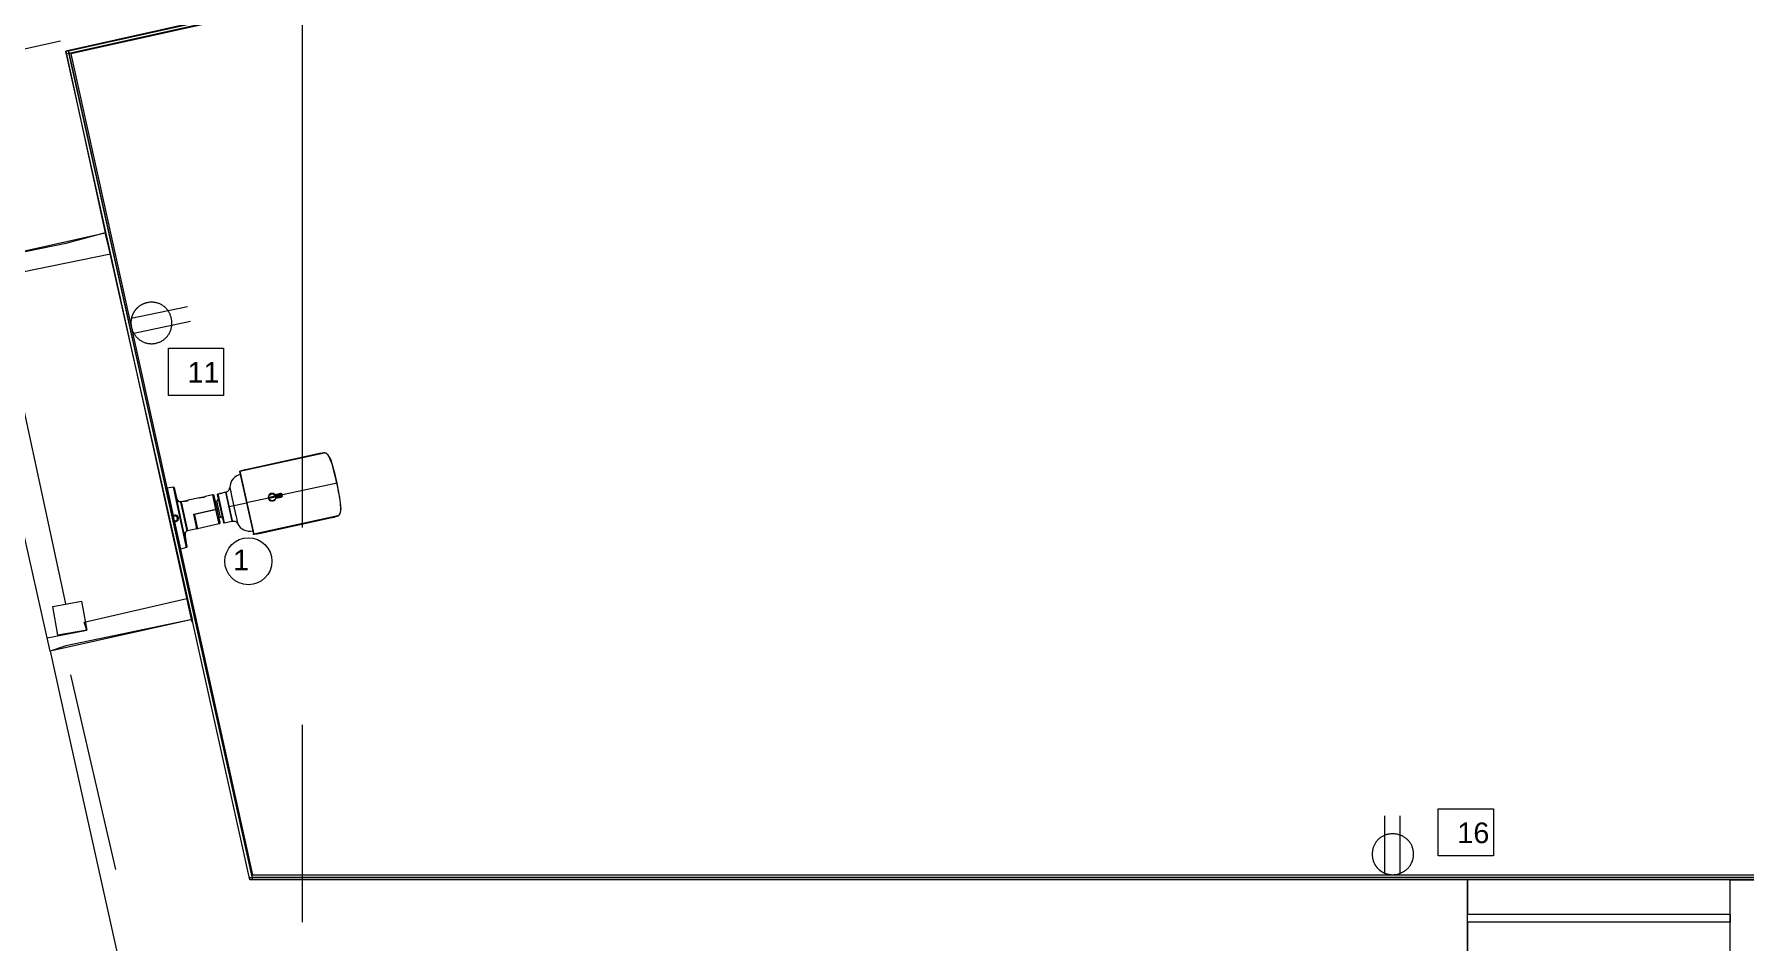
# Model space of a CAD drawing. Header units: inches. Extents: x 0.9 to 36.3, y 0.7 to 23.3.
# Drawn here: x 15.818 to 16.902, y 8.654 to 9.229 of the extents above; entities that cross this region are included whole.
import ezdxf

# ---------------------------------------------------------------- set-up
doc = ezdxf.new("R2010")
doc.units = ezdxf.units.IN
for name, color, linetype, lineweight in [('CCTV', 253, 'Continuous', 0), ('Numbering CCTV', 253, 'Continuous', 0), ('Numbering receptecles', 170, 'Continuous', 0), ('Receptacles', 170, 'Continuous', 0)]:
    doc.layers.add(name, color=color, linetype=linetype, lineweight=lineweight)
doc.layers.add('PDF_Geometry', color=7, linetype='Continuous', lineweight=9, true_color=0x777777)
doc.styles.get("Standard").update_dxf_attribs({"font": 'arial.ttf'})

msp = doc.modelspace()

# ---------------------------------------------------------------- linework, layer by layer
at = {"layer": 'CCTV', "linetype": 'ByBlock'}
for p, q in [((15.9481, 8.9519), (16.0015, 8.9635)), ((15.9976, 8.9629), (15.9515, 8.9529)), ((15.9976, 8.9629), (15.9976, 8.9629)), ((15.9976, 8.9629), (15.9976, 8.9629)), ((15.9991, 8.9632), (15.9992, 8.9633)), ((16.0011, 8.9635), (16.0011, 8.9635)), ((16.0011, 8.9635), (16.0015, 8.9635)), ((16.0011, 8.9635), (16.0015, 8.9635)), ((16.0015, 8.9635), (16.0015, 8.9635)), ((15.9479, 8.9517), (15.9566, 8.9121)), ((15.9481, 8.952), (15.9568, 8.912)), ((15.9515, 8.9529), (15.9515, 8.9529)), ((15.9515, 8.9529), (15.9515, 8.9529)), ((15.9515, 8.9529), (15.9515, 8.9529)), ((16.0097, 8.9444), (15.9751, 8.9369)), ((15.9102, 8.9027), (15.9018, 8.941)), ((15.9059, 8.9419), (15.902, 8.9412)), ((15.902, 8.9412), (15.9058, 8.9239)), ((15.9142, 8.9036), (15.9059, 8.9419)), ((15.9063, 8.9416), (15.9084, 8.9323)), ((15.9075, 8.9361), (15.9075, 8.9364)), ((15.9076, 8.9358), (15.9075, 8.9361)), ((15.9077, 8.9352), (15.9076, 8.9358)), ((15.9078, 8.9347), (15.9077, 8.9352)), ((15.9079, 8.9344), (15.9078, 8.9347)), ((15.9079, 8.9344), (15.908, 8.9341)), ((15.9142, 8.9331), (15.9136, 8.933)), ((15.9148, 8.9333), (15.9142, 8.9331)), ((15.9152, 8.9335), (15.9148, 8.9333)), ((15.9148, 8.9333), (15.9148, 8.9333)), ((15.9153, 8.9335), (15.9152, 8.9335)), ((15.9225, 8.9351), (15.9153, 8.9335)), ((15.9153, 8.9335), (15.9153, 8.9335)), ((15.9153, 8.9335), (15.9153, 8.9335)), ((15.9153, 8.9335), (15.9153, 8.9335)), ((15.9153, 8.9335), (15.9153, 8.9335)), ((15.9225, 8.9351), (15.9226, 8.9351)), ((15.9226, 8.9351), (15.9226, 8.9351)), ((15.9231, 8.9351), (15.9231, 8.9351)), ((15.9237, 8.9352), (15.9237, 8.9352)), ((15.9249, 8.9355), (15.9243, 8.9353)), ((15.9243, 8.9353), (15.9243, 8.9353)), ((15.9255, 8.9356), (15.9249, 8.9355)), ((15.9259, 8.9358), (15.9255, 8.9356)), ((15.9255, 8.9356), (15.9255, 8.9356)), ((15.926, 8.9358), (15.9258, 8.9358)), ((15.9309, 8.9369), (15.926, 8.9359)), ((15.926, 8.9358), (15.926, 8.9359)), ((15.926, 8.9359), (15.926, 8.9358)), ((15.926, 8.9358), (15.926, 8.9358)), ((15.926, 8.9358), (15.926, 8.9358)), ((15.9329, 8.9277), (15.9309, 8.9369)), ((15.9336, 8.928), (15.9318, 8.9363)), ((15.9325, 8.933), (15.9334, 8.9332)), ((15.9357, 8.9229), (15.9334, 8.9332)), ((15.9337, 8.9372), (15.9376, 8.9195)), ((15.934, 8.9376), (15.9351, 8.9378)), ((15.934, 8.9376), (15.938, 8.9192)), ((15.9351, 8.9378), (15.9351, 8.9378)), ((15.9353, 8.9378), (15.9351, 8.9378)), ((15.9351, 8.9378), (15.9351, 8.9378)), ((15.9351, 8.9378), (15.9351, 8.9378)), ((15.9351, 8.9378), (15.9351, 8.9378)), ((15.9362, 8.9379), (15.9362, 8.9379)), ((15.9374, 8.9382), (15.9368, 8.938)), ((15.9368, 8.938), (15.9368, 8.938)), ((15.938, 8.9384), (15.9374, 8.9382)), ((15.9383, 8.9385), (15.938, 8.9384)), ((15.938, 8.9384), (15.938, 8.9384)), ((15.9384, 8.9386), (15.9383, 8.9385)), ((15.9383, 8.9385), (15.9383, 8.9385)), ((15.9385, 8.9386), (15.9384, 8.9386)), ((15.9384, 8.9386), (15.9384, 8.9386)), ((15.9385, 8.9386), (15.9384, 8.9386)), ((15.9385, 8.9386), (15.9391, 8.9387)), ((15.9385, 8.9386), (15.9385, 8.9386)), ((15.9431, 8.9203), (15.9391, 8.9387)), ((15.9392, 8.9386), (15.9432, 8.9204)), ((15.9432, 8.9204), (15.9392, 8.9386)), ((15.9433, 8.9203), (15.9393, 8.9387)), ((15.9661, 8.9349), (15.9522, 8.9319)), ((15.9663, 8.9354), (15.9705, 8.9363)), ((15.9664, 8.9346), (15.9663, 8.9354)), ((15.9707, 8.9355), (15.9664, 8.9346)), ((15.9737, 8.9378), (15.9703, 8.937)), ((15.9744, 8.9377), (15.9705, 8.9368)), ((15.9705, 8.9363), (15.9707, 8.9355)), ((15.9748, 8.9374), (15.9707, 8.9365)), ((15.9707, 8.9364), (15.9749, 8.9373)), ((15.9751, 8.9369), (15.9708, 8.936)), ((15.9708, 8.9348), (15.9742, 8.9355)), ((15.9709, 8.9355), (15.9751, 8.9364)), ((15.9751, 8.9364), (15.9709, 8.9355)), ((15.9709, 8.9351), (15.9748, 8.9359)), ((15.9056, 8.9239), (15.9067, 8.9241)), ((15.9068, 8.9238), (15.9057, 8.9235)), ((15.9068, 8.9236), (15.9057, 8.9233)), ((15.9085, 8.9215), (15.9081, 8.9232)), ((15.9145, 8.9041), (15.9084, 8.9323)), ((15.9105, 8.9325), (15.9145, 8.9141)), ((15.9109, 8.9317), (15.9107, 8.9324)), ((15.9146, 8.9142), (15.9107, 8.9324)), ((15.9147, 8.9142), (15.9107, 8.9324)), ((15.9118, 8.9328), (15.9108, 8.9325)), ((15.9108, 8.9325), (15.9148, 8.9141)), ((15.9118, 8.9328), (15.9119, 8.9328)), ((15.9119, 8.9328), (15.9119, 8.9328)), ((15.9124, 8.9328), (15.9124, 8.9328)), ((15.913, 8.9329), (15.913, 8.9329)), ((15.9136, 8.933), (15.9136, 8.933)), ((15.9188, 8.9247), (15.9329, 8.9278)), ((15.9208, 8.9154), (15.9188, 8.9247)), ((15.9189, 8.9247), (15.9335, 8.9278)), ((15.9209, 8.9156), (15.9189, 8.9247)), ((15.919, 8.9247), (15.9207, 8.9166)), ((15.9191, 8.9243), (15.921, 8.9156)), ((15.9192, 8.9243), (15.9211, 8.9155)), ((15.9193, 8.9248), (15.9335, 8.9278)), ((15.9193, 8.9248), (15.9194, 8.9246)), ((15.9319, 8.9274), (15.9194, 8.9246)), ((15.9329, 8.9276), (15.9319, 8.9274)), ((15.9349, 8.9185), (15.9329, 8.9277)), ((15.9355, 8.9194), (15.9337, 8.9278)), ((15.9348, 8.9227), (15.9357, 8.9229)), ((15.9357, 8.9229), (15.9357, 8.9229)), ((15.9413, 8.9295), (15.9522, 8.9319)), ((16.0102, 8.9236), (15.9568, 8.912)), ((15.9603, 8.9125), (16.0064, 8.9226)), ((16.0064, 8.9226), (16.0064, 8.9226)), ((16.0064, 8.9226), (16.0064, 8.9226)), ((16.008, 8.9229), (16.0079, 8.9229)), ((16.0098, 8.9235), (16.0102, 8.9236)), ((16.0102, 8.9236), (16.0098, 8.9235)), ((16.0098, 8.9235), (16.0098, 8.9235)), ((16.0102, 8.9236), (16.0102, 8.9236)), ((15.9063, 8.9204), (15.9075, 8.9206)), ((15.9064, 8.9202), (15.9075, 8.9204)), ((15.9065, 8.9198), (15.9076, 8.9201)), ((15.9066, 8.9199), (15.9104, 8.9026)), ((15.9127, 8.9126), (15.9127, 8.9126)), ((15.9129, 8.9117), (15.9129, 8.9117)), ((15.9145, 8.9149), (15.9146, 8.9142)), ((15.9208, 8.9154), (15.9148, 8.9141)), ((15.9207, 8.9166), (15.9207, 8.9166)), ((15.9349, 8.9185), (15.9211, 8.9155)), ((15.938, 8.9192), (15.9431, 8.9203)), ((15.9603, 8.9125), (15.9603, 8.9125)), ((15.9603, 8.9125), (15.9603, 8.9125)), ((15.9603, 8.9125), (15.9603, 8.9125)), ((15.9142, 8.9036), (15.9104, 8.9026)), ((15.9131, 8.9107), (15.9131, 8.9107)), ((15.9132, 8.9099), (15.9131, 8.9104)), ((15.9133, 8.9095), (15.9132, 8.9099)), ((15.9133, 8.9098), (15.9133, 8.9098)), ((15.9134, 8.9093), (15.9133, 8.9095)), ((15.9134, 8.9091), (15.9134, 8.9093)), ((15.9134, 8.9092), (15.9134, 8.9092))]:
    msp.add_line(p, q, dxfattribs=at)
for points in [[(16.0097, 8.9444), (16.0086, 8.9491), (16.007, 8.9552), (16.0058, 8.9589), (16.0052, 8.9602), (16.004, 8.9621), (16.0025, 8.9634), (16.0015, 8.9635)], [(16.0102, 8.9236), (16.011, 8.9242), (16.0119, 8.9259), (16.0122, 8.9282), (16.0121, 8.9297), (16.0117, 8.9336), (16.0106, 8.9398), (16.0097, 8.9444)], [(15.9075, 8.9364), (15.9074, 8.9365), (15.9074, 8.9366), (15.9074, 8.9366), (15.9074, 8.9366)], [(15.9084, 8.9323), (15.9084, 8.9323), (15.9084, 8.9323), (15.9084, 8.9324), (15.9084, 8.9325), (15.9084, 8.9325), (15.9083, 8.9327), (15.9083, 8.9328), (15.9082, 8.933), (15.9082, 8.9332), (15.9081, 8.9335), (15.9081, 8.9338), (15.908, 8.9341)], [(15.9243, 8.9353), (15.9237, 8.9352), (15.9231, 8.9351), (15.9227, 8.9351), (15.9226, 8.9351)], [(15.9368, 8.938), (15.9362, 8.9379), (15.9357, 8.9379), (15.9353, 8.9378)], [(15.9136, 8.933), (15.913, 8.9329), (15.9124, 8.9328), (15.912, 8.9328), (15.9119, 8.9328)], [(15.9131, 8.9104), (15.913, 8.9109), (15.913, 8.9111), (15.9129, 8.9114), (15.9129, 8.9117), (15.9128, 8.912), (15.9127, 8.9123), (15.9127, 8.9126), (15.9126, 8.9128), (15.9126, 8.9129), (15.9126, 8.9131), (15.9126, 8.9132), (15.9126, 8.9133), (15.9126, 8.9133), (15.9125, 8.9134)]]:
    msp.add_lwpolyline(points, dxfattribs=at)
msp.add_circle((15.9685, 8.9354), 0.00222, dxfattribs=at)
for centre, radius, start, end in [((16.0113, 8.9003), 0.0641, 100.9201, 102.2891), ((16.0011, 8.9622), 0.00132, 90.4004, 91.4001), ((16.0015, 8.9608), 0.00273, 89.5951, 90.3568), ((16.0015, 8.9609), 0.00264, 85.153, 89.6124), ((15.9502, 8.9414), 0.00856, 102.2814, 178.0652), ((15.9481, 8.9517), 0.000188, 102.2421, 192.2421), ((15.9481, 8.9518), 0.000188, 142.4128, 192.2766), ((15.9536, 8.9354), 0.0175, 105.8178, 106.0534), ((15.9653, 8.8895), 0.0649, 102.3193, 103.1742), ((15.902, 8.941), 0.000189, 99.2814, 192.2814), ((15.906, 8.9415), 0.000377, 12.5426, 99.2724), ((15.9072, 8.9366), 0.000187, 9.4458, 12.6423), ((15.9311, 8.9362), 0.000754, 12.2765, 102.2817), ((15.9332, 8.9343), 0.00113, 282.2814, 12.2798), ((15.9341, 8.9372), 0.000377, 102.2814, 192.2814), ((15.9348, 8.9477), 0.0099, 271.8353, 272.5777), ((15.9348, 8.9473), 0.00947, 272.5218, 278.4736), ((15.9349, 8.947), 0.00915, 278.5647, 282.2749), ((15.9345, 8.9481), 0.0104, 292.0179, 292.7109), ((15.9391, 8.9386), 0.000113, 12.2814, 102.2814), ((15.9393, 8.9386), 0.000113, 104.4443, 192.2698), ((15.9662, 8.9356), 0.000151, 106.5746, 245.9882), ((15.9662, 8.9353), 0.000151, 114.5746, 253.9882), ((15.9663, 8.9362), 0.000151, 90.5746, 229.9882), ((15.9662, 8.9359), 0.000151, 98.5746, 237.9882), ((15.9685, 8.9354), 0.00236, 171.7228, 172.84), ((15.9685, 8.9354), 0.00236, 179.7228, 180.84), ((15.9662, 8.935), 0.000151, 122.5746, 261.9882), ((15.9685, 8.9354), 0.00236, 187.7228, 188.84), ((15.9685, 8.9354), 0.00236, 163.7228, 164.84), ((15.9663, 8.9347), 0.000151, 130.5746, 269.9882), ((15.9685, 8.9354), 0.00236, 195.7228, 196.84), ((15.9664, 8.9365), 0.000151, 82.5746, 221.9882), ((15.9685, 8.9354), 0.00236, 155.7228, 156.84), ((15.9664, 8.9344), 0.000151, 138.5746, 277.9882), ((15.9685, 8.9354), 0.00236, 203.7228, 204.84), ((15.9666, 8.9368), 0.000151, 74.5746, 213.9882), ((15.9685, 8.9354), 0.00236, 147.7228, 148.84), ((15.9666, 8.9341), 0.000151, 146.5746, 285.9882), ((15.9685, 8.9354), 0.00236, 211.7228, 212.84), ((15.9668, 8.937), 0.000151, 66.5746, 205.9882), ((15.9685, 8.9354), 0.00236, 139.7228, 140.84), ((15.9685, 8.9354), 0.00236, 219.7228, 220.84), ((15.9668, 8.9338), 0.000151, 154.5746, 293.9882), ((15.967, 8.9373), 0.000151, 58.5746, 197.9882), ((15.9685, 8.9354), 0.00236, 131.7228, 132.84), ((15.9671, 8.9336), 0.000151, 162.5746, 301.9882), ((15.9685, 8.9354), 0.00236, 227.7228, 228.84), ((15.9673, 8.9374), 0.000151, 50.5746, 189.9882), ((15.9685, 8.9354), 0.00236, 123.7228, 124.84), ((15.9685, 8.9354), 0.00236, 235.7228, 236.84), ((15.9673, 8.9335), 0.000151, 170.5746, 309.9882), ((15.9676, 8.9376), 0.000151, 42.5746, 181.9882), ((15.9685, 8.9354), 0.00236, 115.7228, 116.84), ((15.9685, 8.9354), 0.00236, 243.7228, 244.84), ((15.9676, 8.9333), 0.000151, 178.5746, 317.9882), ((15.9679, 8.9377), 0.000151, 34.5746, 173.9882), ((15.9685, 8.9354), 0.00236, 107.7228, 108.84), ((15.9685, 8.9354), 0.00236, 251.7228, 252.84), ((15.9679, 8.9332), 0.000151, 186.5746, 325.9882), ((15.9685, 8.9354), 0.00236, 99.7228, 100.84), ((15.9685, 8.9354), 0.00236, 259.7228, 260.84), ((15.9682, 8.9377), 0.000151, 26.5746, 165.9882), ((15.9682, 8.9332), 0.000151, 194.5746, 333.9882), ((15.9685, 8.9354), 0.00236, 91.7228, 92.84), ((15.9685, 8.9377), 0.000151, 18.5746, 157.9882), ((15.9686, 8.9332), 0.000151, 202.5746, 341.9882), ((15.9688, 8.9377), 0.000151, 10.5746, 149.9882), ((15.9685, 8.9354), 0.00236, 83.7228, 84.84), ((15.9689, 8.9332), 0.000151, 210.5746, 349.9882), ((15.9685, 8.9354), 0.00236, 275.7228, 276.84), ((15.9692, 8.9376), 0.000151, 2.5746, 141.9882), ((15.9685, 8.9354), 0.00236, 75.7228, 76.84), ((15.9685, 8.9354), 0.00236, 283.7228, 284.84), ((15.9692, 8.9333), 0.000151, 218.5746, 357.9882), ((15.9685, 8.9354), 0.00236, 67.7228, 68.84), ((15.9685, 8.9354), 0.00236, 291.7228, 292.84), ((15.9695, 8.9375), 0.000151, 354.5746, 133.9882), ((15.9695, 8.9334), 0.000151, 226.5746, 5.9882), ((15.9685, 8.9354), 0.00236, 59.7228, 60.84), ((15.9697, 8.9374), 0.000151, 346.5746, 125.9882), ((15.9685, 8.9354), 0.00236, 299.7228, 300.84), ((15.9698, 8.9335), 0.000151, 234.5746, 13.9882), ((15.9685, 8.9354), 0.00236, 51.7228, 52.84), ((15.97, 8.9372), 0.000151, 338.5746, 117.9882), ((15.97, 8.9337), 0.000151, 242.5746, 21.9882), ((15.9685, 8.9354), 0.00236, 307.7228, 308.84), ((15.9685, 8.9354), 0.00236, 43.7228, 44.84), ((15.9685, 8.9354), 0.00236, 315.7228, 316.84), ((15.9702, 8.9369), 0.000151, 330.5746, 109.9882), ((15.9702, 8.934), 0.000151, 250.5746, 29.9882), ((15.9685, 8.9354), 0.00236, 35.7228, 36.84), ((15.9704, 8.9367), 0.000151, 322.5746, 101.9882), ((15.9704, 8.9342), 0.000151, 258.5746, 37.9882), ((15.9685, 8.9354), 0.00236, 323.7228, 324.84), ((15.9685, 8.9354), 0.00236, 27.7228, 28.84), ((15.9706, 8.9364), 0.000151, 314.5746, 93.9882), ((15.9685, 8.9354), 0.00236, 331.7228, 332.84), ((15.9706, 8.9345), 0.000151, 266.5746, 45.9882), ((15.9685, 8.9354), 0.00236, 19.7228, 20.84), ((15.9707, 8.9361), 0.000151, 306.5746, 85.9882), ((15.9707, 8.9348), 0.000151, 274.5746, 53.9882), ((15.9685, 8.9354), 0.00236, 339.7228, 340.84), ((15.9685, 8.9354), 0.00236, 11.7228, 12.84), ((15.9707, 8.9358), 0.000151, 298.5746, 77.9882), ((15.9685, 8.9354), 0.00236, 3.7228, 4.84), ((15.9708, 8.9355), 0.000151, 290.5746, 69.9882), ((15.9685, 8.9354), 0.00236, 355.7228, 356.84), ((15.9707, 8.9351), 0.000151, 282.5746, 61.9882), ((15.9685, 8.9354), 0.00236, 347.7228, 348.84), ((15.974, 8.9367), 0.00113, 282.2814, 102.2814), ((15.9071, 8.9221), 0.00207, 282.2814, 102.2814), ((15.9071, 8.9221), 0.00188, 100.7853, 102.27), ((15.9071, 8.9221), 0.0017, 282.2814, 102.2814), ((15.9083, 8.9322), 0.000189, 13.7405, 55.2494), ((15.9106, 8.9324), 0.000113, 15.6156, 98.8659), ((15.9108, 8.9324), 0.000113, 102.2814, 192.2814), ((15.9119, 8.9312), 0.00153, 90.6736, 90.8959), ((15.9194, 8.9244), 0.000377, 102.2813, 192.2814), ((15.9335, 8.928), 0.000113, 282.2816, 12.2815), ((15.9336, 8.9277), 0.000113, 12.2814, 102.2818), ((15.9359, 8.9218), 0.00113, 12.283, 102.2814), ((15.9685, 8.9354), 0.00236, 267.7228, 268.84), ((15.9935, 8.9822), 0.061, 282.2376, 283.6777), ((16.0093, 8.9247), 0.00132, 293.1743, 294.1628), ((16.0091, 8.9261), 0.00269, 294.9743, 296.677), ((16.009, 8.9261), 0.00275, 294.1994, 294.9775), ((15.9071, 8.9221), 0.00188, 282.2893, 283.7719), ((15.9124, 8.9134), 0.000189, 329.3134, 10.8223), ((15.9174, 8.9139), 0.00486, 188.4564, 188.7163), ((16.0905, 8.9489), 0.1815, 191.8388, 192.1551), ((15.9145, 8.9142), 0.000113, 285.697, 8.947), ((15.9148, 8.9142), 0.000113, 192.2814, 282.2814), ((15.9209, 8.9165), 0.000189, 147.2814, 192.2814), ((15.9208, 8.9155), 0.000113, 282.234, 12.2983), ((15.9211, 8.9156), 0.000113, 192.2988, 282.2336), ((15.9348, 8.9192), 0.000754, 282.2813, 12.277), ((15.938, 8.9195), 0.000377, 192.2814, 282.2814), ((15.9431, 8.9204), 0.000113, 282.2814, 12.2814), ((15.9433, 8.9204), 0.000113, 192.2953, 280.1108), ((15.9543, 8.9225), 0.00856, 206.4976, 282.2814), ((15.9567, 8.9122), 0.000188, 192.3206, 282.3207), ((15.9567, 8.9121), 0.000188, 192.2861, 240.329), ((15.9568, 8.9124), 0.000445, 262.2375, 263.5591), ((15.9462, 8.9773), 0.0663, 281.4154, 282.2319), ((15.9104, 8.9027), 0.000189, 192.2814, 285.2814), ((16.3048, 8.9949), 0.4007, 192.1325, 192.2585), ((16.1414, 8.9593), 0.2334, 192.2471, 192.3936), ((15.9133, 8.909), 0.000187, 11.9205, 15.1144), ((15.9141, 8.904), 0.000377, 285.2904, 12.0203)]:
    msp.add_arc(centre, radius, start, end, dxfattribs=at)
for points, knots in [([(15.9976, 8.9629), (15.998, 8.963), (15.9987, 8.9632), (15.9997, 8.9634), (16.0004, 8.9635), (16.0008, 8.9635), (16.001, 8.9635), (16.0011, 8.9635)], [0, 0, 0, 0, 0.329676, 0.624769, 0.854843, 0.938729, 1, 1, 1, 1]), ([(15.9992, 8.9633), (15.9993, 8.9633), (15.9997, 8.9633), (16.0001, 8.9634), (16.0003, 8.9635)], [0, 0, 0, 0, 0.279998, 1, 1, 1, 1]), ([(16.0003, 8.9635), (16.0004, 8.9635), (16.0005, 8.9635), (16.0007, 8.9635), (16.0008, 8.9635)], [0, 0, 0, 0, 0.280719, 1, 1, 1, 1]), ([(16.0008, 8.9635), (16.0008, 8.9635), (16.0009, 8.9635), (16.001, 8.9635), (16.0011, 8.9635)], [0, 0, 0, 0, 0.305351, 1, 1, 1, 1]), ([(16.0095, 8.9444), (16.0092, 8.9456), (16.0087, 8.9479), (16.008, 8.9508), (16.0074, 8.9531), (16.007, 8.9548), (16.0065, 8.9565), (16.0059, 8.958), (16.0054, 8.9594), (16.0049, 8.9605), (16.0045, 8.9612), (16.0042, 8.9618), (16.0038, 8.9623), (16.0034, 8.9627), (16.0031, 8.963), (16.0027, 8.9633), (16.0022, 8.9635), (16.0019, 8.9635), (16.0017, 8.9635)], [0, 0, 0, 0, 0.16895, 0.337337, 0.42085, 0.503288, 0.583665, 0.660468, 0.731538, 0.794467, 0.822316, 0.847639, 0.890831, 0.909132, 0.925542, 0.953902, 0.978104, 1, 1, 1, 1]), ([(15.9479, 8.9517), (15.9479, 8.9518), (15.9479, 8.9518), (15.948, 8.9519), (15.948, 8.9519)], [0, 0, 0, 0, 0.567595, 1, 1, 1, 1]), ([(15.948, 8.9519), (15.948, 8.9519), (15.948, 8.9519), (15.948, 8.952), (15.9481, 8.952)], [0, 0, 0, 0, 0.310706, 1, 1, 1, 1]), ([(15.9481, 8.952), (15.9481, 8.952), (15.9481, 8.952), (15.9481, 8.952), (15.9482, 8.952), (15.9483, 8.9521), (15.9485, 8.9522), (15.9487, 8.9522), (15.9488, 8.9522)], [0, 0, 0, 0, 0.025196, 0.076231, 0.157082, 0.2682, 0.578703, 1, 1, 1, 1]), ([(15.9481, 8.952), (15.9481, 8.952), (15.9481, 8.952), (15.9482, 8.952), (15.9482, 8.952)], [0, 0, 0, 0, 0.229035, 1, 1, 1, 1]), ([(15.9482, 8.952), (15.9483, 8.9521), (15.9484, 8.9521), (15.9489, 8.9523), (15.9495, 8.9524), (15.9505, 8.9527), (15.9512, 8.9528), (15.9515, 8.9529)], [0, 0, 0, 0, 0.064688, 0.150909, 0.38261, 0.675091, 1, 1, 1, 1]), ([(15.9489, 8.9523), (15.9491, 8.9523), (15.9497, 8.9525), (15.9502, 8.9526), (15.9505, 8.9527)], [0, 0, 0, 0, 0.45263, 1, 1, 1, 1]), ([(16.0103, 8.9237), (16.0104, 8.9237), (16.0107, 8.9239), (16.0112, 8.9244), (16.0116, 8.9253), (16.0119, 8.9264), (16.012, 8.9275), (16.012, 8.9288), (16.0119, 8.9303), (16.0118, 8.9317), (16.0117, 8.9328), (16.0115, 8.9339), (16.0113, 8.9354), (16.011, 8.9372), (16.0106, 8.939), (16.0101, 8.9414), (16.0097, 8.9432), (16.0095, 8.9444)], [0, 0, 0, 0, 0.021763, 0.045513, 0.106268, 0.148141, 0.200098, 0.262267, 0.333115, 0.410206, 0.45033, 0.491185, 0.574399, 0.658801, 0.743802, 0.829099, 1, 1, 1, 1]), ([(15.9105, 8.9325), (15.9104, 8.9325), (15.9102, 8.9325), (15.9099, 8.9325), (15.9097, 8.9326), (15.9094, 8.9328), (15.909, 8.9331), (15.9087, 8.9336), (15.9084, 8.9341), (15.9081, 8.9349), (15.9077, 8.936), (15.9074, 8.9373), (15.907, 8.9387), (15.9067, 8.9401), (15.9065, 8.9411), (15.9064, 8.9416)], [0, 0, 0, 0, 0.031047, 0.058469, 0.083921, 0.108718, 0.159185, 0.212975, 0.27011, 0.330095, 0.456287, 0.587981, 0.723285, 0.860877, 1, 1, 1, 1]), ([(15.9074, 8.9366), (15.9074, 8.9366), (15.9074, 8.9366), (15.9074, 8.9366), (15.9074, 8.9366), (15.9074, 8.9366), (15.9074, 8.9366), (15.9075, 8.9365), (15.9075, 8.9364), (15.9075, 8.9364), (15.9075, 8.9362), (15.9075, 8.9361), (15.9076, 8.9359), (15.9076, 8.9356), (15.9077, 8.9352), (15.9078, 8.9348), (15.9079, 8.9346), (15.9079, 8.9344)], [0, 0, 0, 0, 0.001083, 0.004677, 0.010748, 0.019252, 0.030141, 0.043367, 0.076642, 0.118695, 0.16913, 0.227539, 0.293447, 0.445094, 0.617931, 0.805158, 1, 1, 1, 1]), ([(15.908, 8.9344), (15.9079, 8.9349), (15.9077, 8.9355), (15.9075, 8.9362), (15.9075, 8.9365), (15.9074, 8.9366)], [0, 0, 0, 0, 0.648972, 0.876968, 1, 1, 1, 1]), ([(15.9074, 8.9366), (15.9074, 8.9366), (15.9074, 8.9366), (15.9074, 8.9366), (15.9074, 8.9366)], [0, 0, 0, 0, 0.510054, 1, 1, 1, 1]), ([(15.9079, 8.9344), (15.9079, 8.9342), (15.908, 8.934), (15.9081, 8.9336), (15.9082, 8.9332), (15.9083, 8.9329), (15.9083, 8.9327), (15.9083, 8.9326), (15.9084, 8.9325), (15.9084, 8.9324), (15.9084, 8.9323), (15.9084, 8.9323), (15.9084, 8.9323), (15.9085, 8.9322), (15.9085, 8.9322)], [0, 0, 0, 0, 0.195644, 0.383042, 0.555658, 0.706858, 0.772491, 0.830705, 0.880953, 0.922708, 0.955634, 0.979694, 0.994666, 1, 1, 1, 1]), ([(15.9085, 8.9323), (15.9085, 8.9323), (15.9084, 8.9324), (15.9084, 8.9327), (15.9083, 8.9331), (15.9082, 8.9337), (15.908, 8.9342), (15.908, 8.9344)], [0, 0, 0, 0, 0.050246, 0.1273, 0.355274, 0.657213, 1, 1, 1, 1]), ([(15.9136, 8.933), (15.9137, 8.933), (15.9139, 8.933), (15.9142, 8.9331), (15.9145, 8.9332), (15.9148, 8.9333), (15.9151, 8.9334), (15.9153, 8.9335), (15.9153, 8.9335)], [0, 0, 0, 0, 0.181707, 0.357092, 0.520994, 0.66706, 0.89078, 1, 1, 1, 1]), ([(15.9153, 8.9335), (15.9153, 8.9335), (15.9153, 8.9335), (15.9153, 8.9335), (15.9153, 8.9335)], [0, 0, 0, 0, 0.399191, 1, 1, 1, 1]), ([(15.9243, 8.9353), (15.9241, 8.9353), (15.9237, 8.9352), (15.9232, 8.9351), (15.9228, 8.9351), (15.9226, 8.9351), (15.9225, 8.9351)], [0, 0, 0, 0, 0.362731, 0.675684, 0.898012, 1, 1, 1, 1]), ([(15.9225, 8.9351), (15.9225, 8.9351), (15.9225, 8.9351), (15.9225, 8.9351), (15.9225, 8.9351)], [0, 0, 0, 0, 0.3695, 1, 1, 1, 1]), ([(15.9243, 8.9353), (15.9244, 8.9353), (15.9246, 8.9354), (15.9249, 8.9355), (15.9252, 8.9355), (15.9255, 8.9356), (15.9258, 8.9357), (15.9259, 8.9358), (15.926, 8.9358)], [0, 0, 0, 0, 0.180756, 0.355289, 0.518546, 0.66425, 0.888408, 1, 1, 1, 1]), ([(15.926, 8.9359), (15.926, 8.9359), (15.926, 8.9359), (15.926, 8.9359), (15.926, 8.9359)], [0, 0, 0, 0, 0.399911, 1, 1, 1, 1]), ([(15.9383, 8.9385), (15.9383, 8.9385), (15.9378, 8.9383), (15.9373, 8.9381), (15.9368, 8.938)], [0, 0, 0, 0, 0.16346, 1, 1, 1, 1]), ([(15.9393, 8.9387), (15.9396, 8.9388), (15.9402, 8.9391), (15.941, 8.9398), (15.9415, 8.9407), (15.9416, 8.9413), (15.9416, 8.9417)], [0, 0, 0, 0, 0.25011, 0.499979, 0.749911, 1, 1, 1, 1]), ([(15.9416, 8.9417), (15.9416, 8.9417), (15.9416, 8.9417), (15.9416, 8.9416), (15.9416, 8.9416), (15.9417, 8.9416), (15.9417, 8.9416), (15.9417, 8.9415), (15.9417, 8.9414), (15.9417, 8.9413), (15.9417, 8.9412), (15.9418, 8.941), (15.9418, 8.9408), (15.9419, 8.9406), (15.942, 8.9403), (15.9421, 8.9398), (15.9422, 8.9392), (15.9424, 8.9384), (15.9425, 8.9376), (15.9427, 8.9367), (15.9429, 8.9358), (15.9432, 8.9344), (15.9436, 8.9325), (15.944, 8.9309), (15.9441, 8.9302)], [0, 0, 0, 0, 0.000301, 0.001197, 0.002683, 0.004751, 0.007393, 0.010602, 0.018692, 0.028967, 0.041382, 0.055898, 0.072473, 0.091076, 0.111707, 0.159142, 0.214994, 0.279001, 0.350326, 0.42805, 0.511613, 0.600683, 0.793467, 1, 1, 1, 1]), ([(15.9067, 8.9239), (15.9067, 8.9239), (15.9067, 8.924), (15.9067, 8.924), (15.9067, 8.9241), (15.9067, 8.9241), (15.9067, 8.9241), (15.9067, 8.9241), (15.9067, 8.9241), (15.9067, 8.9241)], [0, 0, 0, 0, 0.35643, 0.535493, 0.69769, 0.830118, 0.925702, 0.980783, 1, 1, 1, 1]), ([(15.9068, 8.9238), (15.9068, 8.9238), (15.9068, 8.9238), (15.9067, 8.9238), (15.9067, 8.9238), (15.9067, 8.9238), (15.9067, 8.9238), (15.9067, 8.9239), (15.9067, 8.9239), (15.9067, 8.9239)], [0, 0, 0, 0, 0.019071, 0.071637, 0.161856, 0.287608, 0.444159, 0.622044, 1, 1, 1, 1]), ([(15.9068, 8.9239), (15.907, 8.924), (15.9076, 8.924), (15.9081, 8.9237), (15.9083, 8.9235)], [0, 0, 0, 0, 0.500625, 1, 1, 1, 1]), ([(15.9068, 8.9236), (15.9068, 8.9236), (15.9068, 8.9236), (15.9068, 8.9237), (15.9068, 8.9237), (15.9068, 8.9237), (15.9068, 8.9237), (15.9068, 8.9237), (15.9068, 8.9238), (15.9068, 8.9238)], [0, 0, 0, 0, 0.408529, 0.574776, 0.709499, 0.821333, 0.913324, 0.975308, 1, 1, 1, 1]), ([(15.9068, 8.9236), (15.907, 8.9236), (15.9075, 8.9236), (15.9079, 8.9234), (15.9081, 8.9232)], [0, 0, 0, 0, 0.499226, 1, 1, 1, 1]), ([(15.9081, 8.9232), (15.9081, 8.9233), (15.9082, 8.9233), (15.9082, 8.9234), (15.9082, 8.9234)], [0, 0, 0, 0, 0.675258, 1, 1, 1, 1]), ([(15.9081, 8.9232), (15.9083, 8.9231), (15.9085, 8.9229), (15.9087, 8.9224), (15.9087, 8.9219), (15.9086, 8.9216), (15.9085, 8.9215)], [0, 0, 0, 0, 0.252181, 0.500022, 0.747876, 1, 1, 1, 1]), ([(15.9082, 8.9234), (15.9082, 8.9234), (15.9082, 8.9234), (15.9082, 8.9234), (15.9082, 8.9234)], [0, 0, 0, 0, 0.74457, 1, 1, 1, 1]), ([(15.9083, 8.9235), (15.9085, 8.9234), (15.9088, 8.9231), (15.909, 8.9225), (15.909, 8.9219), (15.9089, 8.9215), (15.9088, 8.9213)], [0, 0, 0, 0, 0.250162, 0.500007, 0.749854, 1, 1, 1, 1]), ([(15.9085, 8.9322), (15.9085, 8.9322), (15.9085, 8.9323), (15.9085, 8.9323), (15.9085, 8.9323), (15.9085, 8.9323)], [0, 0, 0, 0, 0.234882, 0.561752, 1, 1, 1, 1]), ([(15.9119, 8.9328), (15.9119, 8.9328), (15.9118, 8.9328), (15.9118, 8.9328), (15.9118, 8.9328)], [0, 0, 0, 0, 0.369358, 1, 1, 1, 1]), ([(15.9136, 8.933), (15.9134, 8.9329), (15.913, 8.9329), (15.9125, 8.9328), (15.9121, 8.9328), (15.9119, 8.9328), (15.9119, 8.9328)], [0, 0, 0, 0, 0.356849, 0.666708, 0.89065, 1, 1, 1, 1]), ([(15.9188, 8.9247), (15.9188, 8.9247), (15.9188, 8.9247), (15.9188, 8.9247), (15.9189, 8.9247), (15.9189, 8.9247), (15.9189, 8.9247), (15.9189, 8.9247), (15.9189, 8.9247), (15.9189, 8.9247), (15.9189, 8.9247), (15.9189, 8.9247), (15.9189, 8.9247)], [0, 0, 0, 0, 0.333634, 0.493974, 0.64506, 0.781451, 0.84162, 0.894676, 0.938748, 0.971951, 0.992756, 1, 1, 1, 1]), ([(15.9192, 8.9243), (15.9192, 8.9243), (15.9191, 8.9243), (15.9191, 8.9243), (15.9191, 8.9243), (15.9191, 8.9243), (15.9191, 8.9243), (15.9191, 8.9243), (15.9191, 8.9243), (15.9191, 8.9243)], [0, 0, 0, 0, 0.381694, 0.554211, 0.705338, 0.829431, 0.921948, 0.979181, 1, 1, 1, 1]), ([(15.9194, 8.9246), (15.9193, 8.9246), (15.9193, 8.9246), (15.9192, 8.9245), (15.9192, 8.9244), (15.9192, 8.9244), (15.9192, 8.9243)], [0, 0, 0, 0, 0.250016, 0.500028, 0.750035, 1, 1, 1, 1]), ([(15.9329, 8.9278), (15.9329, 8.9278), (15.933, 8.9279), (15.9332, 8.9279), (15.9333, 8.9279), (15.9334, 8.9279), (15.9334, 8.9279), (15.9335, 8.928), (15.9335, 8.928), (15.9336, 8.928), (15.9336, 8.928), (15.9336, 8.928), (15.9336, 8.928), (15.9336, 8.928), (15.9336, 8.928), (15.9336, 8.928), (15.9336, 8.928), (15.9336, 8.928)], [0, 0, 0, 0, 0.195031, 0.382715, 0.555562, 0.707111, 0.773007, 0.831468, 0.88192, 0.923867, 0.956937, 0.970029, 0.980777, 0.989163, 0.995173, 0.998789, 1, 1, 1, 1]), ([(15.9337, 8.9278), (15.9337, 8.9278), (15.9337, 8.9278), (15.9337, 8.9278), (15.9337, 8.9278), (15.9337, 8.9278), (15.9336, 8.9278), (15.9336, 8.9278), (15.9336, 8.9277), (15.9336, 8.9277), (15.9335, 8.9277), (15.9335, 8.9277), (15.9334, 8.9277), (15.9333, 8.9277), (15.9332, 8.9277), (15.9331, 8.9276), (15.933, 8.9276), (15.9329, 8.9276)], [0, 0, 0, 0, 0.001211, 0.004824, 0.010829, 0.019214, 0.029964, 0.043058, 0.076115, 0.118071, 0.168524, 0.226977, 0.292884, 0.444426, 0.617298, 0.804923, 1, 1, 1, 1]), ([(15.9441, 8.9302), (15.9443, 8.9294), (15.9446, 8.9278), (15.9451, 8.9256), (15.9455, 8.9239), (15.9458, 8.9227), (15.946, 8.9219), (15.9461, 8.9212), (15.9463, 8.9205), (15.9464, 8.92), (15.9465, 8.9195), (15.9465, 8.9192), (15.9466, 8.919), (15.9466, 8.9189), (15.9466, 8.9188), (15.9466, 8.9187), (15.9466, 8.9187), (15.9466, 8.9187), (15.9466, 8.9187)], [0, 0, 0, 0, 0.206533, 0.399317, 0.57195, 0.649674, 0.720999, 0.785006, 0.840858, 0.888293, 0.927527, 0.958618, 0.971033, 0.981308, 0.989398, 0.995249, 0.998803, 1, 1, 1, 1]), ([(16.0098, 8.9235), (16.0097, 8.9234), (16.0096, 8.9234), (16.0092, 8.9232), (16.0085, 8.9231), (16.0075, 8.9228), (16.0068, 8.9227), (16.0064, 8.9226)], [0, 0, 0, 0, 0.061242, 0.145109, 0.375171, 0.670285, 1, 1, 1, 1]), ([(16.0091, 8.9232), (16.009, 8.9232), (16.0086, 8.9231), (16.0083, 8.923), (16.008, 8.9229)], [0, 0, 0, 0, 0.217239, 1, 1, 1, 1]), ([(16.0095, 8.9233), (16.0095, 8.9233), (16.0093, 8.9233), (16.0092, 8.9233), (16.0091, 8.9232)], [0, 0, 0, 0, 0.219658, 1, 1, 1, 1]), ([(16.0098, 8.9235), (16.0098, 8.9234), (16.0097, 8.9234), (16.0096, 8.9234), (16.0095, 8.9233)], [0, 0, 0, 0, 0.193013, 1, 1, 1, 1]), ([(15.9085, 8.9215), (15.9085, 8.9214), (15.9083, 8.9212), (15.9081, 8.9209), (15.9078, 8.9207), (15.9076, 8.9206), (15.9075, 8.9206)], [0, 0, 0, 0, 0.250077, 0.50015, 0.750157, 1, 1, 1, 1]), ([(15.9075, 8.9204), (15.9075, 8.9204), (15.9075, 8.9204), (15.9075, 8.9205), (15.9075, 8.9205), (15.9075, 8.9205), (15.9075, 8.9205), (15.9075, 8.9206), (15.9075, 8.9206), (15.9075, 8.9206)], [0, 0, 0, 0, 0.019377, 0.072954, 0.164671, 0.291884, 0.449279, 0.626904, 1, 1, 1, 1]), ([(15.9075, 8.9203), (15.9075, 8.9203), (15.9075, 8.9203), (15.9075, 8.9204), (15.9075, 8.9204), (15.9075, 8.9204), (15.9075, 8.9204), (15.9075, 8.9204), (15.9075, 8.9204), (15.9075, 8.9204)], [0, 0, 0, 0, 0.377956, 0.555841, 0.712392, 0.838144, 0.928363, 0.980929, 1, 1, 1, 1]), ([(15.9076, 8.9201), (15.9076, 8.9201), (15.9076, 8.9201), (15.9075, 8.9201), (15.9075, 8.9201), (15.9075, 8.9201), (15.9075, 8.9202), (15.9075, 8.9202), (15.9075, 8.9202), (15.9075, 8.9203)], [0, 0, 0, 0, 0.019217, 0.074298, 0.169882, 0.30231, 0.464507, 0.64357, 1, 1, 1, 1]), ([(15.9088, 8.9213), (15.9087, 8.9211), (15.9083, 8.9206), (15.9078, 8.9203), (15.9076, 8.9203)], [0, 0, 0, 0, 0.499419, 1, 1, 1, 1]), ([(15.9085, 8.9215), (15.9085, 8.9215), (15.9086, 8.9214), (15.9086, 8.9214), (15.9087, 8.9214)], [0, 0, 0, 0, 0.643731, 1, 1, 1, 1]), ([(15.9087, 8.9214), (15.9087, 8.9214), (15.9087, 8.9214), (15.9087, 8.9214), (15.9087, 8.9214)], [0, 0, 0, 0, 0.753197, 1, 1, 1, 1]), ([(15.9126, 8.9134), (15.9125, 8.9134), (15.9125, 8.9134), (15.9125, 8.9134), (15.9125, 8.9134)], [0, 0, 0, 0, 0.283854, 1, 1, 1, 1]), ([(15.9125, 8.9134), (15.9125, 8.9134), (15.9126, 8.9133), (15.9126, 8.9133), (15.9126, 8.9132)], [0, 0, 0, 0, 0.381849, 1, 1, 1, 1]), ([(15.9134, 8.9091), (15.9134, 8.9091), (15.9134, 8.9094), (15.9132, 8.9101), (15.9131, 8.911), (15.9129, 8.9119), (15.9128, 8.9126), (15.9127, 8.913), (15.9126, 8.9133), (15.9126, 8.9133), (15.9126, 8.9134)], [0, 0, 0, 0, 0.063952, 0.177823, 0.499091, 0.669538, 0.820554, 0.935146, 0.974189, 1, 1, 1, 1]), ([(15.9126, 8.9134), (15.9126, 8.9134), (15.9126, 8.9134), (15.9126, 8.9134), (15.9126, 8.9134)], [0, 0, 0, 0, 0.747546, 1, 1, 1, 1]), ([(15.9126, 8.9132), (15.9126, 8.9132), (15.9126, 8.913), (15.9126, 8.9128), (15.9127, 8.9126)], [0, 0, 0, 0, 0.195328, 1, 1, 1, 1]), ([(15.9127, 8.9126), (15.9127, 8.9125), (15.9128, 8.9122), (15.9128, 8.9119), (15.9129, 8.9117)], [0, 0, 0, 0, 0.22824, 1, 1, 1, 1]), ([(15.9145, 8.9141), (15.9144, 8.914), (15.9142, 8.914), (15.914, 8.9138), (15.9138, 8.9136), (15.9136, 8.9133), (15.9134, 8.9129), (15.9133, 8.9123), (15.9133, 8.9117), (15.9133, 8.9108), (15.9135, 8.9097), (15.9137, 8.9083), (15.9139, 8.9069), (15.9142, 8.9055), (15.9144, 8.9045), (15.9145, 8.9041)], [0, 0, 0, 0, 0.031043, 0.058459, 0.083906, 0.108701, 0.159168, 0.212963, 0.270104, 0.330093, 0.456292, 0.587989, 0.723294, 0.860882, 1, 1, 1, 1]), ([(15.9433, 8.9203), (15.9436, 8.9204), (15.9443, 8.9204), (15.9453, 8.9201), (15.9461, 8.9195), (15.9465, 8.9189), (15.9466, 8.9187)], [0, 0, 0, 0, 0.25011, 0.499979, 0.749911, 1, 1, 1, 1]), ([(15.9567, 8.912), (15.9566, 8.912), (15.9566, 8.912), (15.9566, 8.9121), (15.9566, 8.9121)], [0, 0, 0, 0, 0.441295, 1, 1, 1, 1]), ([(15.9568, 8.9119), (15.9568, 8.9119), (15.9567, 8.9119), (15.9567, 8.912), (15.9567, 8.912)], [0, 0, 0, 0, 0.207703, 1, 1, 1, 1]), ([(15.9593, 8.9123), (15.9592, 8.9123), (15.9588, 8.9122), (15.9583, 8.9121), (15.9579, 8.9121), (15.9575, 8.912), (15.9572, 8.912), (15.957, 8.9119), (15.9569, 8.9119), (15.9568, 8.9119), (15.9568, 8.9119), (15.9568, 8.912), (15.9568, 8.912)], [0, 0, 0, 0, 0.207455, 0.399562, 0.571382, 0.718495, 0.837159, 0.924422, 0.955628, 0.978348, 0.992746, 1, 1, 1, 1]), ([(15.9569, 8.9119), (15.9569, 8.9119), (15.9568, 8.9119), (15.9568, 8.9119), (15.9568, 8.9119)], [0, 0, 0, 0, 0.268551, 1, 1, 1, 1]), ([(15.9603, 8.9125), (15.96, 8.9125), (15.9592, 8.9123), (15.9583, 8.9121), (15.9576, 8.912), (15.9571, 8.912), (15.957, 8.9119), (15.9569, 8.9119)], [0, 0, 0, 0, 0.329568, 0.624521, 0.854772, 0.938556, 1, 1, 1, 1]), ([(15.9134, 8.9092), (15.9134, 8.9092), (15.9134, 8.9091), (15.9134, 8.909), (15.9134, 8.909), (15.9134, 8.909)], [0, 0, 0, 0, 0.712683, 0.907562, 1, 1, 1, 1]), ([(15.9134, 8.909), (15.9134, 8.909), (15.9134, 8.909), (15.9134, 8.909), (15.9134, 8.9091)], [0, 0, 0, 0, 0.217591, 1, 1, 1, 1]), ([(15.9134, 8.909), (15.9134, 8.909), (15.9134, 8.909), (15.9134, 8.909), (15.9134, 8.909)], [0, 0, 0, 0, 0.623351, 1, 1, 1, 1])]:
    msp.add_open_spline(points, degree=3, knots=knots, dxfattribs=at)
for points in [[(15.9481, 8.952), (15.948, 8.9519), (15.948, 8.9519), (15.948, 8.9519)], [(15.9567, 8.912), (15.9567, 8.912), (15.9567, 8.912), (15.9568, 8.912)]]:
    msp.add_open_spline(points, degree=3, dxfattribs=at)
at = {"layer": 'Numbering CCTV', "linetype": 'ByBlock', "ltscale": 0.001}
msp.add_circle((15.9534, 8.8949), 0.0149, dxfattribs=at)
at = {"layer": 'Numbering receptecles', "linetype": 'ByBlock', "ltscale": 0.001}
for points in [[(15.9027, 9.0298), (15.9377, 9.0298), (15.9377, 8.9999), (15.9027, 8.9999)], [(16.7075, 8.7381), (16.7425, 8.7381), (16.7425, 8.7082), (16.7075, 8.7082)]]:
    msp.add_lwpolyline(points, close=True, dxfattribs=at)
at = {"layer": 'PDF_Geometry', "linetype": 'ByBlock'}
for points in [[(17.4326, 9.6446), (17.4476, 9.5763), (16.0527, 9.2663), (15.8377, 9.218), (15.8627, 9.103), (15.8377, 9.0963), (15.7727, 9.083), (15.1311, 11.9678), (15.2227, 11.9878), (15.741, 12.1045), (15.761, 12.0145), (15.2427, 11.8978), (15.821, 9.2913), (17.4326, 9.6479)], [(15.9177, 8.858), (15.8277, 8.838), (15.7727, 9.083), (15.8627, 9.103)], [(15.8294, 8.8663), (15.8477, 8.8696), (15.851, 8.8513), (15.8327, 8.848)], [(16.8926, 8.693), (16.9126, 8.693), (16.9126, 8.6446), (16.8926, 8.6446)], [(16.8926, 8.6713), (16.8926, 8.6663), (16.726, 8.6663), (16.726, 8.6713)]]:
    msp.add_lwpolyline(points, close=True, dxfattribs=at)
for points in [[(15.8377, 9.218), (17.4476, 9.5763), (17.4493, 9.5746), (15.8394, 9.218), (15.956, 8.693)], [(15.9177, 8.8563), (15.8377, 9.218), (15.8377, 9.2163), (17.4493, 9.5746), (17.4493, 9.5729), (15.841, 9.2163), (15.956, 8.6963), (16.9126, 8.6963), (16.9126, 8.6946), (16.9126, 8.693), (15.9544, 8.693), (15.9544, 8.6946), (16.9126, 8.6946), (15.956, 8.6946), (15.8394, 9.218)], [(15.9877, 8.9163), (15.9877, 9.4163)], [(15.346, 9.1163), (15.8344, 9.2246)], [(15.7727, 9.083), (15.7744, 9.0746), (15.801, 9.0813), (15.801, 9.0763), (15.866, 9.0896), (15.8627, 9.103)], [(15.8377, 8.868), (15.796, 9.0613)], [(15.8277, 8.838), (15.826, 8.8463), (15.851, 8.8513), (15.8494, 8.8563), (15.9144, 8.8713), (15.9177, 8.858)], [(16.2443, 8.0247), (16.1027, 8.0247), (15.966, 8.6446), (16.726, 8.6446), (16.726, 8.693), (15.9544, 8.693), (15.9177, 8.858), (15.8377, 8.8413), (15.8277, 8.838), (15.8377, 8.793), (16.0293, 7.9313), (16.0843, 7.6814), (16.1793, 7.7014), (16.1277, 7.9313), (16.2793, 7.9313)], [(15.8694, 8.6996), (15.841, 8.823)], [(15.9877, 8.6663), (15.9877, 8.7913)], [(16.726, 8.693), (16.726, 8.6713), (16.8926, 8.6713), (16.8926, 8.693)], [(16.8926, 8.6446), (16.8926, 8.6663), (16.726, 8.6663), (16.726, 8.6446)]]:
    msp.add_lwpolyline(points, dxfattribs=at)
at = {"layer": 'Receptacles', "linetype": 'ByBlock'}
for points in [[(15.9148, 9.0561), (15.8792, 9.0486)], [(15.9168, 9.0467), (15.8809, 9.0391)], [(16.6734, 8.7337), (16.6734, 8.6974)], [(16.6831, 8.7337), (16.6831, 8.6971)]]:
    msp.add_lwpolyline(points, dxfattribs=at)
for points in [[(15.8793, 9.0433), (15.8785, 9.0467), (15.8792, 9.0502), (15.8811, 9.0531), (15.883, 9.056), (15.8859, 9.058), (15.8893, 9.0587), (15.8965, 9.0602), (15.9031, 9.0559), (15.9046, 9.0487), (15.9062, 9.0414), (15.9019, 9.0345), (15.8947, 9.033), (15.8878, 9.0315), (15.8808, 9.0361), (15.8793, 9.0433)], [(16.6786, 8.6963), (16.6751, 8.6963), (16.6719, 8.6976), (16.6694, 8.7001), (16.667, 8.7025), (16.6656, 8.7058), (16.6657, 8.7093), (16.6657, 8.7167), (16.6712, 8.7222), (16.6786, 8.7222), (16.686, 8.7222), (16.6919, 8.7167), (16.6919, 8.7093), (16.6919, 8.7022), (16.686, 8.6963), (16.6786, 8.6963)]]:
    msp.add_rational_spline(points, [1, 0.948448710105, 0.948448710105, 1, 0.948448710105, 0.948448710105, 1, 1, 1, 1, 1, 1, 1, 1, 1, 1], degree=3, knots=[0, 0, 0, 0, 0.79168, 0.79168, 0.79168, 1.583359, 1.583359, 1.583359, 2.583359, 2.583359, 2.583359, 3.583359, 3.583359, 3.583359, 4.583359, 4.583359, 4.583359, 4.583359], dxfattribs=at)

# ---------------------------------------------------------------- texts
at = {"layer": 'Numbering CCTV', "linetype": 'ByBlock', "ltscale": 0.001}
msp.add_text('1', height=0.0131, dxfattribs=at).set_placement((15.9437, 8.8891))
at = {"layer": 'Numbering receptecles', "linetype": 'ByBlock', "ltscale": 0.001}
for s, p in [('11', (15.9148, 9.008)), ('16', (16.7196, 8.7163))]:
    msp.add_text(s, height=0.01309, dxfattribs=at).set_placement(p)

doc.saveas('drawing.dxf')
